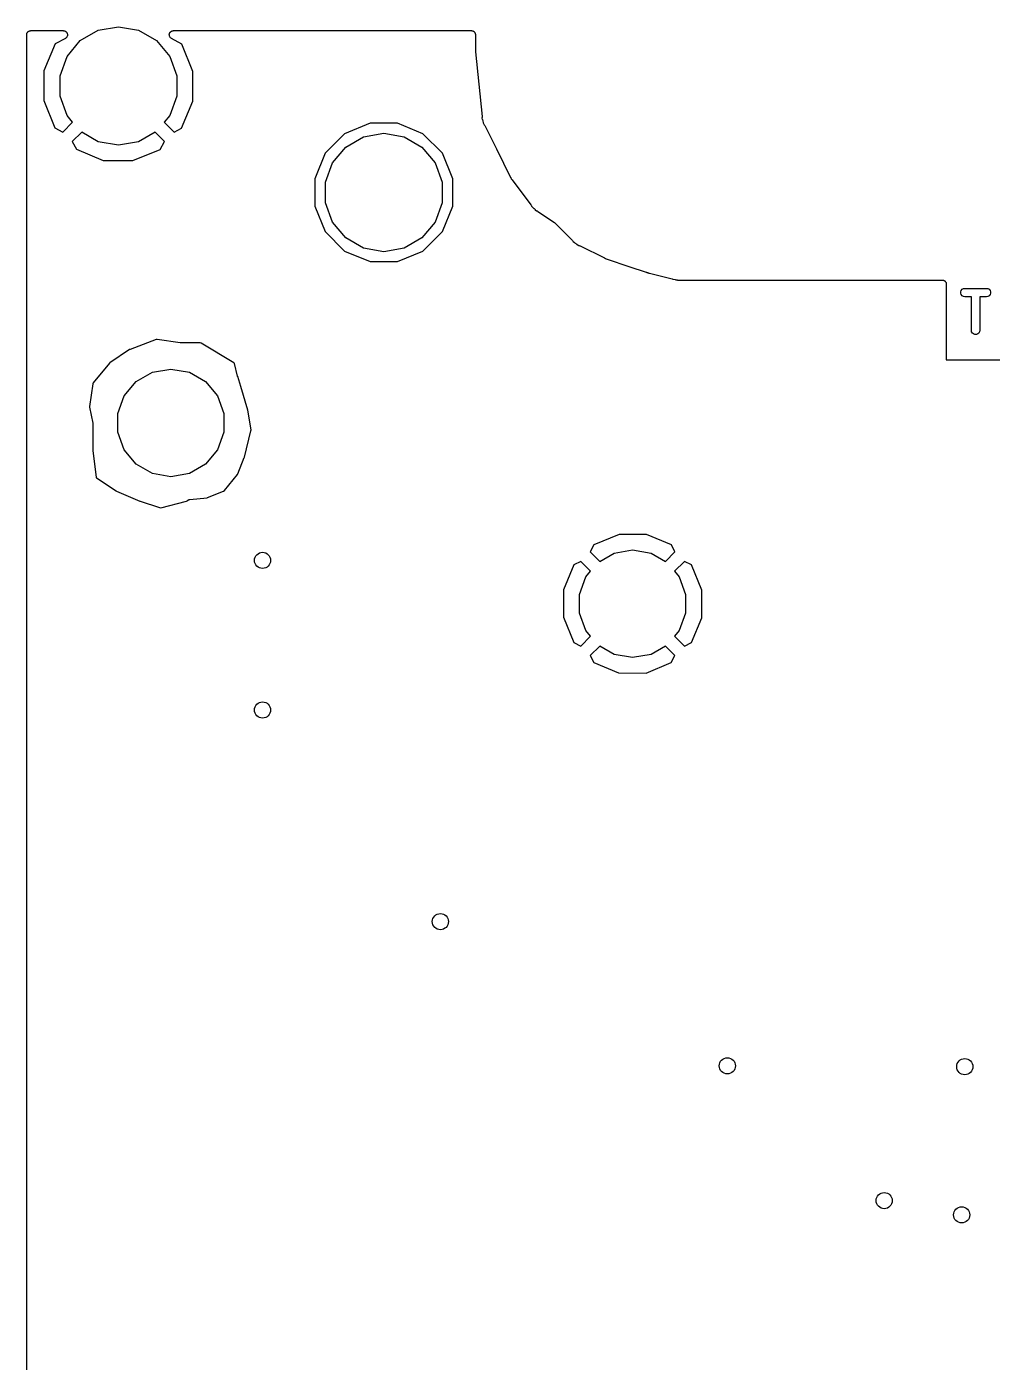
# Model space of a CAD drawing. Extents: x 86.1 to 122.5, y -104.2 to -55.1.
# Drawn here: x 86.13 to 104.33, y -80.24 to -55.07 of the extents above; entities that cross this region are included whole.
import ezdxf

# ---------------------------------------------------------------- set-up
doc = ezdxf.new("R2010")
doc.units = 0
doc.header["$MEASUREMENT"] = 0
doc.layers.add('BLACK', color=7, linetype='CONTINUOUS')

msp = doc.modelspace()

# ---------------------------------------------------------------- linework, layer by layer
at = {"layer": 'BLACK', "linetype": 'CONTINUOUS'}
for p, q in [((87.4766, -55.1352), (87.8586, -55.0678)), ((87.8586, -55.0678), (88.2406, -55.1352)), ((86.1302, -55.2184), (86.1314, -55.2118)), ((86.1302, -100.175), (86.1302, -55.2184)), ((86.1314, -55.2052), (86.1336, -55.1989)), ((86.1314, -55.2118), (86.1314, -55.2052)), ((86.1336, -55.1989), (86.1348, -55.1923)), ((86.1348, -55.1923), (86.1381, -55.1866)), ((86.1381, -55.1866), (86.1404, -55.1803)), ((86.1404, -55.1803), (86.1447, -55.1752)), ((86.1447, -55.1752), (86.148, -55.1694)), ((86.148, -55.1694), (86.1531, -55.1651)), ((86.1531, -55.1651), (86.1574, -55.16)), ((86.1574, -55.16), (86.1632, -55.1567)), ((86.1632, -55.1567), (86.1683, -55.1524)), ((86.1683, -55.1524), (86.1746, -55.1501)), ((86.1746, -55.1501), (86.1803, -55.1468)), ((86.1803, -55.1468), (86.1869, -55.1456)), ((86.1869, -55.1456), (86.1932, -55.1434)), ((86.1932, -55.1434), (86.1998, -55.1434)), ((86.1998, -55.1434), (86.2064, -55.1422)), ((86.2064, -55.1422), (86.8204, -55.1422)), ((86.8595, -55.2878), (86.6677, -55.3929)), ((86.8204, -55.1422), (86.8237, -55.1428)), ((86.8237, -55.1428), (86.827, -55.1425)), ((86.827, -55.1425), (86.8366, -55.1451)), ((86.8366, -55.1451), (86.8464, -55.1468)), ((86.8464, -55.1468), (86.8493, -55.1485)), ((86.8493, -55.1485), (86.8526, -55.1493)), ((86.8526, -55.1493), (86.8607, -55.1551)), ((86.8628, -55.2852), (86.8595, -55.2878)), ((86.8607, -55.1551), (86.8613, -55.1554)), ((86.8613, -55.1554), (86.8625, -55.1559)), ((86.8625, -55.1559), (86.8632, -55.1565)), ((86.8666, -55.2834), (86.8628, -55.2852)), ((86.8632, -55.1565), (86.8693, -55.16)), ((86.8731, -55.277), (86.8666, -55.2834)), ((86.8693, -55.16), (86.8715, -55.1626)), ((86.8715, -55.1626), (86.8742, -55.1645)), ((86.8802, -55.2713), (86.8731, -55.277)), ((86.8742, -55.1645), (86.8768, -55.1671)), ((86.8768, -55.1671), (86.8792, -55.1705)), ((86.8792, -55.1705), (86.8824, -55.1733)), ((86.8824, -55.2677), (86.8802, -55.2713)), ((86.8824, -55.1733), (86.886, -55.1798)), ((86.8854, -55.2647), (86.8824, -55.2677)), ((86.8892, -55.2564), (86.8854, -55.2647)), ((86.886, -55.1798), (86.8863, -55.1803)), ((86.8863, -55.1803), (86.8866, -55.181)), ((86.8866, -55.181), (86.8868, -55.1813)), ((86.8868, -55.1813), (86.892, -55.1888)), ((86.8939, -55.2486), (86.8892, -55.2564)), ((86.8913, -55.6263), (87.1406, -55.3292)), ((86.892, -55.1888), (86.8931, -55.1928)), ((86.8931, -55.1928), (86.8951, -55.1965)), ((86.8948, -55.2445), (86.8939, -55.2486)), ((86.8965, -55.2407), (86.8948, -55.2445)), ((86.8951, -55.1965), (86.8965, -55.2055)), ((86.8965, -55.2055), (86.8988, -55.2143)), ((86.8973, -55.2316), (86.8965, -55.2407)), ((86.8991, -55.2227), (86.8973, -55.2316)), ((86.8988, -55.2143), (86.8985, -55.2185)), ((86.8985, -55.2185), (86.8991, -55.2227)), ((87.1406, -55.3292), (87.4766, -55.1352)), ((88.2406, -55.1352), (88.5766, -55.3292)), ((88.5766, -55.3292), (88.8259, -55.6263)), ((88.8181, -55.2227), (88.8187, -55.2185)), ((88.8199, -55.2316), (88.8181, -55.2227)), ((88.8184, -55.2143), (88.8207, -55.2055)), ((88.8187, -55.2185), (88.8184, -55.2143)), ((88.8207, -55.2407), (88.8199, -55.2316)), ((88.8207, -55.2055), (88.8221, -55.1965)), ((88.8224, -55.2445), (88.8207, -55.2407)), ((88.8221, -55.1965), (88.8241, -55.1928)), ((88.8233, -55.2486), (88.8224, -55.2445)), ((88.828, -55.2564), (88.8233, -55.2486)), ((88.8241, -55.1928), (88.8252, -55.1888)), ((88.8252, -55.1888), (88.8304, -55.1813)), ((88.8318, -55.2647), (88.828, -55.2564)), ((88.8304, -55.1813), (88.8306, -55.181)), ((88.8306, -55.181), (88.8309, -55.1803)), ((88.8309, -55.1803), (88.8312, -55.1798)), ((88.8312, -55.1798), (88.8348, -55.1733)), ((88.8348, -55.2677), (88.8318, -55.2647)), ((88.8348, -55.1733), (88.838, -55.1705)), ((88.837, -55.2713), (88.8348, -55.2677)), ((88.8441, -55.277), (88.837, -55.2713)), ((88.838, -55.1705), (88.8404, -55.1671)), ((88.8404, -55.1671), (88.843, -55.1645)), ((88.843, -55.1645), (88.8457, -55.1626)), ((88.8506, -55.2834), (88.8441, -55.277)), ((88.8457, -55.1626), (88.8479, -55.16)), ((88.8479, -55.16), (88.8539, -55.1565)), ((88.8544, -55.2852), (88.8506, -55.2834)), ((88.8539, -55.1565), (88.8547, -55.1559)), ((88.8577, -55.2878), (88.8544, -55.2852)), ((88.8547, -55.1559), (88.8559, -55.1554)), ((88.8559, -55.1554), (88.8565, -55.155)), ((88.8565, -55.155), (88.8646, -55.1493)), ((89.0538, -55.3953), (88.8577, -55.2878)), ((88.8646, -55.1493), (88.8679, -55.1485)), ((88.8679, -55.1485), (88.8708, -55.1468)), ((88.8708, -55.1468), (88.8806, -55.1451)), ((88.8806, -55.1451), (88.8902, -55.1425)), ((88.8902, -55.1425), (88.8935, -55.1428)), ((88.8935, -55.1428), (88.8968, -55.1422)), ((88.8968, -55.1422), (94.5146, -55.1422)), ((94.5146, -55.1422), (94.5212, -55.1434)), ((94.5212, -55.1434), (94.5278, -55.1434)), ((94.5278, -55.1434), (94.5341, -55.1456)), ((94.5341, -55.1456), (94.5407, -55.1468)), ((94.5407, -55.1468), (94.5464, -55.1501)), ((94.5464, -55.1501), (94.5527, -55.1524)), ((94.5527, -55.1524), (94.5578, -55.1567)), ((94.5578, -55.1567), (94.5636, -55.16)), ((94.5636, -55.16), (94.5679, -55.1651)), ((94.5679, -55.1651), (94.573, -55.1694)), ((94.573, -55.1694), (94.5763, -55.1752)), ((94.5763, -55.1752), (94.5806, -55.1803)), ((94.5806, -55.1803), (94.5829, -55.1866)), ((94.5829, -55.1866), (94.5862, -55.1923)), ((94.5862, -55.1923), (94.5874, -55.1989)), ((94.5874, -55.1989), (94.5896, -55.2052)), ((94.5896, -55.2052), (94.5896, -55.2118)), ((94.5896, -55.2118), (94.5908, -55.2184)), ((94.5908, -55.2184), (94.5908, -55.4819)), ((86.6677, -55.3929), (86.4554, -55.8975)), ((89.2649, -55.9133), (89.0538, -55.3953)), ((94.5904, -55.4892), (94.5895, -55.4994)), ((94.5895, -55.4994), (94.5904, -55.5091)), ((94.5904, -55.5091), (94.5901, -55.5129)), ((94.5901, -55.5129), (94.5908, -55.5167)), ((94.5908, -55.4819), (94.5902, -55.4855)), ((94.5902, -55.4855), (94.5904, -55.4892)), ((94.5908, -55.5167), (94.5908, -55.5264)), ((94.5908, -55.5264), (94.5928, -55.5365)), ((94.5928, -55.5365), (94.5929, -55.5402)), ((94.5929, -55.5402), (94.5939, -55.5437)), ((94.5939, -55.5437), (94.7152, -56.7568)), ((86.7586, -55.9908), (86.8913, -55.6263)), ((88.8259, -55.6263), (88.9586, -55.9908)), ((86.4554, -55.8975), (86.4523, -56.4563)), ((86.7586, -56.3788), (86.7586, -55.9908)), ((88.9586, -55.9908), (88.9586, -56.3788)), ((89.2618, -56.4721), (89.2649, -55.9133)), ((86.8913, -56.7433), (86.7586, -56.3788)), ((88.9586, -56.3788), (88.8259, -56.7433)), ((86.4523, -56.4563), (86.6634, -56.9743)), ((89.0495, -56.9767), (89.2618, -56.4721)), ((86.8094, -57.0543), (86.9959, -56.8679)), ((86.9959, -56.8679), (86.8913, -56.7433)), ((88.8259, -56.7433), (88.7213, -56.8679)), ((88.7213, -56.8679), (88.9078, -57.0543)), ((94.715, -56.7739), (94.7131, -56.7891)), ((94.7131, -56.7891), (94.7198, -56.8138)), ((94.7152, -56.7568), (94.7146, -56.7654)), ((94.7146, -56.7654), (94.715, -56.7739)), ((94.7198, -56.8138), (94.7203, -56.8185)), ((94.7203, -56.8185), (94.7284, -56.8453)), ((94.7284, -56.8453), (94.7286, -56.8464)), ((94.7286, -56.8464), (94.729, -56.8474)), ((94.729, -56.8474), (94.7364, -56.8744)), ((94.7364, -56.8744), (94.7386, -56.8786)), ((94.7386, -56.8786), (94.746, -56.9031)), ((86.6634, -56.9743), (86.8094, -57.0543)), ((87.1672, -57.0558), (86.9891, -57.234)), ((87.4766, -57.2344), (87.1672, -57.0558)), ((88.55, -57.0558), (88.2406, -57.2344)), ((88.7281, -57.234), (88.55, -57.0558)), ((88.9078, -57.0543), (89.0495, -56.9767)), ((92.1242, -57.0866), (91.7576, -57.4532)), ((92.6032, -56.8882), (92.1242, -57.0866)), ((92.4804, -57.1418), (92.8624, -57.0744)), ((93.1216, -56.8882), (92.6032, -56.8882)), ((92.8624, -57.0744), (93.2444, -57.1418)), ((93.6006, -57.0866), (93.1216, -56.8882)), ((93.9672, -57.4532), (93.6006, -57.0866)), ((94.746, -56.9031), (94.7558, -56.9149)), ((94.7558, -56.9149), (94.76, -56.9224)), ((94.76, -56.9224), (94.7651, -56.9292)), ((94.7651, -56.9292), (94.9856, -57.3702)), ((86.9891, -57.234), (87.0667, -57.3757)), ((87.0667, -57.3757), (87.5713, -57.588)), ((87.8586, -57.3018), (87.4766, -57.2344)), ((88.2406, -57.2344), (87.8586, -57.3018)), ((88.1301, -57.5911), (88.6481, -57.38)), ((88.6481, -57.38), (88.7281, -57.234)), ((91.8951, -57.6329), (92.1444, -57.3358)), ((92.1444, -57.3358), (92.4804, -57.1418)), ((93.2444, -57.1418), (93.5804, -57.3358)), ((93.5804, -57.3358), (93.8297, -57.6329)), ((94.9856, -57.3702), (94.9856, -57.3702)), ((94.9856, -57.3702), (95.2539, -57.9068)), ((87.5713, -57.588), (88.1301, -57.5911)), ((91.7576, -57.4532), (91.5592, -57.9322)), ((91.7624, -57.9974), (91.8951, -57.6329)), ((93.8297, -57.6329), (93.9624, -57.9974)), ((94.1656, -57.9322), (93.9672, -57.4532)), ((91.5592, -57.9322), (91.5592, -58.4506)), ((91.7624, -58.3854), (91.7624, -57.9974)), ((93.9624, -57.9974), (93.9624, -58.3854)), ((94.1656, -58.4506), (94.1656, -57.9322)), ((95.2539, -57.9068), (95.2541, -57.9074)), ((95.2541, -57.9074), (95.2544, -57.9079)), ((95.2544, -57.9079), (95.266, -57.9321)), ((95.266, -57.9321), (95.2824, -57.9533)), ((95.2824, -57.9533), (95.2827, -57.9538)), ((95.2827, -57.9538), (95.2832, -57.9543)), ((95.2832, -57.9543), (95.6357, -58.4243)), ((91.8951, -58.7499), (91.7624, -58.3854)), ((93.9624, -58.3854), (93.8297, -58.7499)), ((91.5592, -58.4506), (91.7576, -58.9296)), ((93.9672, -58.9296), (94.1656, -58.4506)), ((95.6357, -58.4243), (95.64, -58.4328)), ((95.64, -58.4328), (95.6452, -58.4408)), ((95.6452, -58.4408), (95.6493, -58.4508)), ((95.6493, -58.4508), (95.6705, -58.472)), ((95.6705, -58.472), (95.6737, -58.4765)), ((95.6737, -58.4765), (95.6777, -58.4802)), ((95.6777, -58.4802), (95.6789, -58.4818)), ((95.6789, -58.4818), (95.6922, -58.4938)), ((95.6922, -58.4938), (95.6935, -58.4954)), ((95.6935, -58.4954), (95.6952, -58.4966)), ((95.6952, -58.4966), (95.7079, -58.5093)), ((95.7079, -58.5093), (95.7096, -58.5104)), ((95.7096, -58.5104), (95.7135, -58.5142)), ((95.7135, -58.5142), (95.7182, -58.5171)), ((95.7182, -58.5171), (95.7405, -58.5371)), ((95.7405, -58.5371), (95.7507, -58.5407)), ((95.7507, -58.5407), (95.759, -58.5453)), ((95.759, -58.5453), (95.7677, -58.5492)), ((95.7677, -58.5492), (96.0825, -58.759)), ((92.1444, -59.047), (91.8951, -58.7499)), ((93.8297, -58.7499), (93.5804, -59.047)), ((96.0825, -58.759), (96.0879, -58.7642)), ((96.0879, -58.7642), (96.0941, -58.7685)), ((96.0941, -58.7685), (96.4166, -59.091)), ((91.7576, -58.9296), (92.1242, -59.2962)), ((92.4804, -59.241), (92.1444, -59.047)), ((93.5804, -59.047), (93.2444, -59.241)), ((93.6006, -59.2962), (93.9672, -58.9296)), ((96.4166, -59.091), (96.4224, -59.0994)), ((96.4224, -59.0994), (96.4289, -59.1072)), ((96.4289, -59.1072), (96.4327, -59.1138)), ((96.4327, -59.1138), (96.4588, -59.1341)), ((96.4588, -59.1341), (96.4621, -59.1377)), ((96.4621, -59.1377), (96.466, -59.1404)), ((96.466, -59.1404), (96.4697, -59.1441)), ((96.4697, -59.1441), (96.482, -59.1523)), ((92.1242, -59.2962), (92.6032, -59.4946)), ((92.8624, -59.3084), (92.4804, -59.241)), ((93.2444, -59.241), (92.8624, -59.3084)), ((93.1216, -59.4946), (93.6006, -59.2962)), ((96.482, -59.1523), (96.484, -59.1542)), ((96.484, -59.1542), (96.4864, -59.1555)), ((96.4864, -59.1555), (96.4981, -59.1646)), ((96.4981, -59.1646), (96.5027, -59.1669)), ((96.5027, -59.1669), (96.5065, -59.1697)), ((96.5065, -59.1697), (96.5109, -59.1717)), ((96.5109, -59.1717), (96.5385, -59.1901)), ((96.5385, -59.1901), (96.546, -59.1916)), ((96.546, -59.1916), (96.5555, -59.1952)), ((96.5555, -59.1952), (96.5652, -59.1981)), ((96.5652, -59.1981), (97.022, -59.4265)), ((92.6032, -59.4946), (93.1216, -59.4946)), ((97.022, -59.4265), (97.0237, -59.4278)), ((97.0237, -59.4278), (97.0256, -59.4285)), ((97.0256, -59.4285), (97.041, -59.4373)), ((97.041, -59.4373), (97.0431, -59.438)), ((97.0431, -59.438), (97.0479, -59.4405)), ((97.0479, -59.4405), (97.0531, -59.4421)), ((97.0531, -59.4421), (97.0551, -59.4431)), ((97.0551, -59.4431), (97.0722, -59.4478)), ((97.0722, -59.4478), (97.0741, -59.4487)), ((97.0741, -59.4487), (97.0762, -59.449)), ((97.0762, -59.449), (97.4811, -59.584)), ((97.4811, -59.584), (97.4811, -59.584)), ((97.4811, -59.584), (97.8089, -59.6932)), ((97.8089, -59.6932), (97.8129, -59.6954)), ((97.8129, -59.6954), (97.8173, -59.6966)), ((97.8173, -59.6966), (97.8229, -59.6992)), ((97.8229, -59.6992), (97.8363, -59.7026)), ((97.8363, -59.7026), (97.839, -59.7038)), ((97.839, -59.7038), (97.8419, -59.7042)), ((97.8419, -59.7042), (97.855, -59.7086)), ((97.855, -59.7086), (97.8612, -59.7094)), ((97.8612, -59.7094), (97.8655, -59.7107)), ((97.8655, -59.7107), (97.8701, -59.711)), ((97.8701, -59.711), (98.2978, -59.818)), ((98.2978, -59.818), (98.3097, -59.8233)), ((98.3097, -59.8233), (98.3115, -59.8241)), ((98.3115, -59.8241), (98.3623, -59.8342)), ((98.3623, -59.8342), (98.364, -59.8349)), ((98.364, -59.8349), (98.3659, -59.835)), ((98.3659, -59.835), (98.3841, -59.8395)), ((98.3841, -59.8395), (98.3853, -59.8396)), ((98.3853, -59.8396), (98.3908, -59.8408)), ((98.3908, -59.8408), (98.3964, -59.841)), ((98.3964, -59.841), (98.3976, -59.8412)), ((98.3976, -59.8412), (98.4164, -59.8412)), ((98.4164, -59.8412), (98.4182, -59.8415)), ((98.4182, -59.8415), (98.4201, -59.8413)), ((98.4201, -59.8413), (98.4718, -59.8438)), ((98.4718, -59.8438), (98.4737, -59.8435)), ((98.4737, -59.8435), (98.4866, -59.8412)), ((98.4866, -59.8412), (103.39, -59.8412)), ((103.39, -59.8412), (103.397, -59.8424)), ((103.397, -59.8424), (103.403, -59.8424)), ((103.403, -59.8424), (103.41, -59.8446)), ((103.41, -59.8446), (103.416, -59.8458)), ((103.416, -59.8458), (103.422, -59.8491)), ((103.422, -59.8491), (103.428, -59.8514)), ((103.428, -59.8514), (103.433, -59.8557)), ((103.433, -59.8557), (103.439, -59.859)), ((103.439, -59.859), (103.443, -59.8641)), ((103.443, -59.8641), (103.448, -59.8684)), ((103.448, -59.8684), (103.452, -59.8742)), ((103.452, -59.8742), (103.456, -59.8793)), ((103.456, -59.8793), (103.458, -59.8856)), ((103.458, -59.8856), (103.462, -59.8913)), ((103.462, -59.8913), (103.463, -59.8979)), ((103.463, -59.8979), (103.465, -59.9042)), ((103.465, -59.9042), (103.465, -59.9108)), ((103.465, -59.9108), (103.466, -59.9174)), ((103.466, -59.9174), (103.466, -61.3442)), ((103.738, -60.064), (103.748, -60.0381)), ((103.738, -60.0916), (103.738, -60.064)), ((103.748, -60.1175), (103.738, -60.0916)), ((103.748, -60.0381), (103.766, -60.017)), ((103.766, -60.1386), (103.748, -60.1175)), ((103.766, -60.017), (103.789, -60.0032)), ((103.789, -60.1524), (103.766, -60.1386)), ((103.789, -60.0032), (103.817, -59.9984)), ((103.817, -60.1571), (103.789, -60.1524)), ((103.817, -59.9984), (104.223, -59.9984)), ((104.223, -59.9984), (104.25, -60.0032)), ((104.25, -60.1524), (104.223, -60.1571)), ((104.25, -60.0032), (104.274, -60.017)), ((104.274, -60.1386), (104.25, -60.1524)), ((104.274, -60.017), (104.292, -60.0381)), ((104.292, -60.1175), (104.274, -60.1386)), ((104.292, -60.0381), (104.301, -60.064)), ((104.301, -60.0916), (104.292, -60.1175)), ((104.301, -60.064), (104.301, -60.0916)), ((103.94, -60.1571), (103.817, -60.1571)), ((103.94, -60.789), (103.94, -60.1571)), ((104.223, -60.1571), (104.099, -60.1571)), ((104.099, -60.1571), (104.099, -60.789)), ((103.945, -60.8161), (103.94, -60.789)), ((103.959, -60.84), (103.945, -60.8161)), ((103.98, -60.8577), (103.959, -60.84)), ((104.006, -60.8671), (103.98, -60.8577)), ((104.034, -60.8671), (104.006, -60.8671)), ((104.059, -60.8577), (104.034, -60.8671)), ((104.081, -60.84), (104.059, -60.8577)), ((104.094, -60.8161), (104.081, -60.84)), ((104.099, -60.789), (104.094, -60.8161)), ((88.0709, -61.1529), (87.6981, -61.4014)), ((88.0786, -61.149), (88.0709, -61.1529)), ((88.5735, -60.9634), (88.0786, -61.149)), ((88.592, -60.9614), (88.5735, -60.9634)), ((89.0216, -61.0227), (88.592, -60.9614)), ((89.0271, -61.0226), (89.0216, -61.0227)), ((89.0324, -61.0235), (89.0271, -61.0226)), ((89.3976, -61.0235), (89.0324, -61.0235)), ((89.4169, -61.0288), (89.3976, -61.0235)), ((90.0366, -61.4006), (89.4169, -61.0288)), ((87.69, -61.4087), (87.3828, -61.7774)), ((87.6981, -61.4014), (87.69, -61.4087)), ((90.0418, -61.4054), (90.0366, -61.4006)), ((90.0448, -61.4118), (90.0418, -61.4054)), ((90.1058, -61.6557), (90.0448, -61.4118)), ((103.466, -61.3442), (110.839, -61.3442)), ((88.1965, -61.7569), (88.5019, -61.5806)), ((88.5019, -61.5806), (88.8492, -61.5194)), ((88.8492, -61.5194), (89.1965, -61.5806)), ((89.1965, -61.5806), (89.5019, -61.7569)), ((90.107, -61.6584), (90.1058, -61.6557)), ((90.1074, -61.6613), (90.107, -61.6584)), ((90.1697, -61.8482), (90.1074, -61.6613)), ((87.3745, -61.796), (87.3134, -62.2236)), ((87.3828, -61.7774), (87.3745, -61.796)), ((87.9698, -62.0271), (88.1965, -61.7569)), ((89.5019, -61.7569), (89.7286, -62.0271)), ((90.1702, -61.8498), (90.1697, -61.8482)), ((90.2964, -62.2914), (90.1702, -61.8498)), ((87.8492, -62.3585), (87.9698, -62.0271)), ((89.7286, -62.0271), (89.8492, -62.3585)), ((87.3134, -62.2236), (87.3138, -62.2364)), ((87.3138, -62.2364), (87.3745, -62.5401)), ((87.8492, -62.7111), (87.8492, -62.3585)), ((89.8492, -62.3585), (89.8492, -62.7111)), ((90.2974, -62.2956), (90.2964, -62.2914)), ((90.3592, -62.6668), (90.2974, -62.2956)), ((87.3745, -62.5401), (87.3747, -62.5476)), ((87.3747, -62.5476), (87.376, -62.555)), ((87.376, -62.555), (87.376, -63.0531)), ((90.3586, -62.6821), (90.3592, -62.6668)), ((87.9698, -63.0425), (87.8492, -62.7111)), ((89.8492, -62.7111), (89.7286, -63.0425)), ((90.2341, -63.18), (90.3586, -62.6821)), ((87.376, -63.0531), (87.3763, -63.0578)), ((87.3763, -63.0578), (87.4384, -63.5547)), ((88.1965, -63.3127), (87.9698, -63.0425)), ((89.7286, -63.0425), (89.5019, -63.3127)), ((88.5019, -63.489), (88.1965, -63.3127)), ((89.5019, -63.3127), (89.1965, -63.489)), ((90.1086, -63.4948), (90.2325, -63.1849)), ((90.2325, -63.1849), (90.2341, -63.18)), ((87.4384, -63.5547), (87.4418, -63.5637)), ((87.4418, -63.5637), (87.4457, -63.5677)), ((87.4457, -63.5677), (87.8176, -63.8156)), ((88.8492, -63.5502), (88.5019, -63.489)), ((89.1965, -63.489), (88.8492, -63.5502)), ((89.8587, -63.8098), (90.103, -63.5044)), ((90.103, -63.5044), (90.1086, -63.4948)), ((87.8176, -63.8156), (87.8237, -63.8189)), ((87.8237, -63.8189), (88.2635, -64.0074)), ((89.54, -63.9425), (89.8433, -63.8212)), ((89.8433, -63.8212), (89.8587, -63.8098)), ((88.2635, -64.0074), (88.2665, -64.0085)), ((88.2665, -64.0085), (88.6357, -64.1316)), ((88.6357, -64.1316), (88.6565, -64.1324)), ((88.6565, -64.1324), (89.144, -64.0105)), ((89.144, -64.0105), (89.157, -64.0031)), ((89.157, -64.0031), (89.1591, -64)), ((89.1591, -64), (89.1643, -63.9963)), ((89.1643, -63.9963), (89.1686, -63.9918)), ((89.1686, -63.9918), (89.1749, -63.9887)), ((89.1749, -63.9887), (89.1806, -63.9846)), ((89.1806, -63.9846), (89.1867, -63.9828)), ((89.1867, -63.9828), (89.1923, -63.9801)), ((89.1923, -63.9801), (89.1993, -63.9793)), ((89.1993, -63.9793), (89.2061, -63.9774)), ((89.2061, -63.9774), (89.5297, -63.945)), ((89.5297, -63.945), (89.54, -63.9425)), ((97.2973, -64.6363), (96.8228, -64.8311)), ((97.8164, -64.6379), (97.2973, -64.6363)), ((98.2837, -64.8332), (97.8164, -64.6379)), ((96.8228, -64.8311), (96.7543, -64.9639)), ((97.2054, -64.9877), (97.5527, -64.9265)), ((97.5527, -64.9265), (97.9, -64.9877)), ((98.3511, -64.9639), (98.2837, -64.8332)), ((96.5747, -65.1435), (96.444, -65.2109)), ((96.7609, -65.3298), (96.5747, -65.1435)), ((96.7543, -64.9639), (96.9345, -65.1441)), ((96.9345, -65.1441), (97.2054, -64.9877)), ((97.9, -64.9877), (98.1709, -65.1441)), ((98.1709, -65.1441), (98.3511, -64.9639)), ((98.5307, -65.1435), (98.3445, -65.3298)), ((98.6635, -65.212), (98.5307, -65.1435)), ((96.444, -65.2109), (96.2487, -65.6782)), ((96.5527, -65.7656), (96.6733, -65.4342)), ((96.6733, -65.4342), (96.7609, -65.3298)), ((98.3445, -65.3298), (98.4321, -65.4342)), ((98.4321, -65.4342), (98.5527, -65.7656)), ((98.8583, -65.6865), (98.6635, -65.212)), ((96.2487, -65.6782), (96.2471, -66.1973)), ((98.8567, -66.2056), (98.8583, -65.6865)), ((96.5527, -66.1182), (96.5527, -65.7656)), ((98.5527, -65.7656), (98.5527, -66.1182)), ((96.6733, -66.4496), (96.5527, -66.1182)), ((98.5527, -66.1182), (98.4321, -66.4496)), ((96.2471, -66.1973), (96.4419, -66.6718)), ((98.6614, -66.6729), (98.8567, -66.2056)), ((96.4419, -66.6718), (96.5747, -66.7403)), ((96.5747, -66.7403), (96.7609, -66.554)), ((96.7609, -66.554), (96.6733, -66.4496)), ((98.4321, -66.4496), (98.3445, -66.554)), ((98.3445, -66.554), (98.5307, -66.7403)), ((98.5307, -66.7403), (98.6614, -66.6729)), ((96.9345, -66.7397), (96.7543, -66.9199)), ((96.7543, -66.9199), (96.8217, -67.0506)), ((97.2054, -66.8961), (96.9345, -66.7397)), ((97.5527, -66.9573), (97.2054, -66.8961)), ((97.9, -66.8961), (97.5527, -66.9573)), ((98.1709, -66.7397), (97.9, -66.8961)), ((98.3511, -66.9199), (98.1709, -66.7397)), ((98.2826, -67.0527), (98.3511, -66.9199)), ((96.8217, -67.0506), (97.289, -67.2459)), ((97.8081, -67.2475), (98.2826, -67.0527)), ((97.289, -67.2459), (97.8081, -67.2475))]:
    msp.add_line(p, q, dxfattribs=at)
at = {"layer": 'BLACK'}
for centre in [(90.5764, -65.1256), (90.5764, -67.945), (93.9292, -71.9328), (99.3394, -74.6506), (103.815, -74.6658), (102.296, -77.1906), (103.756, -77.4592)]:
    msp.add_circle(centre, 0.1524, dxfattribs=at)

doc.saveas('drawing.dxf')
